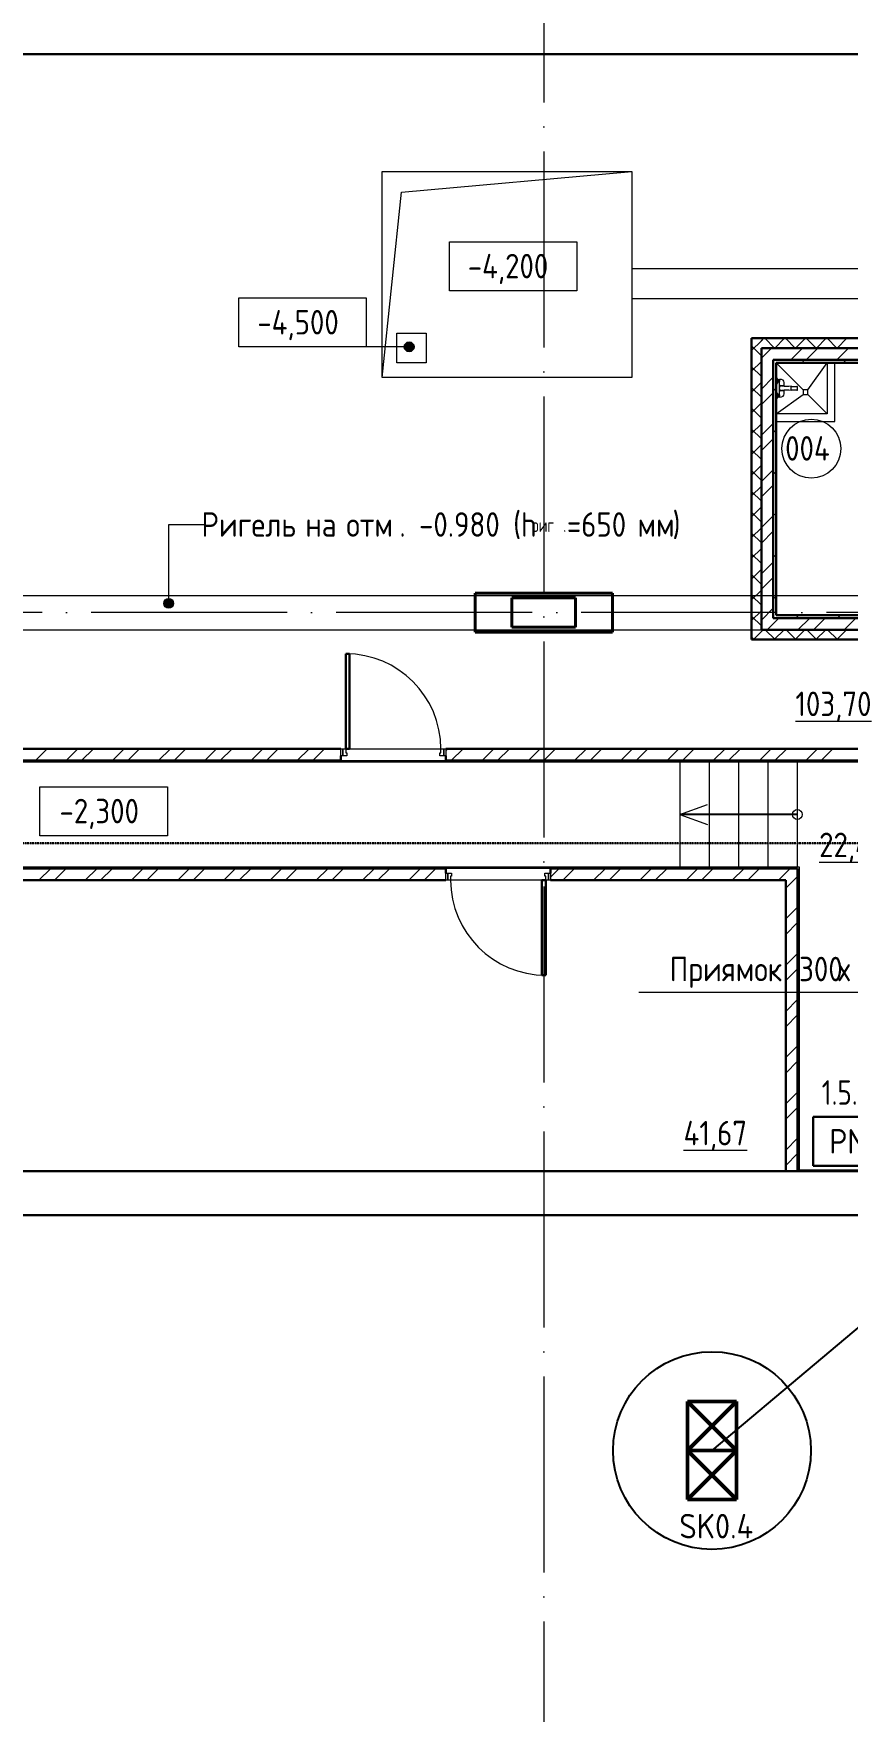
# Model space of a CAD drawing. Header units: millimetres. Extents: x -325553 to 627452, y -28539 to 738858.
# Drawn here: x -193731 to -185429, y 179307 to 196429 of the extents above; entities that cross this region are included whole.
import ezdxf
from ezdxf.enums import TextEntityAlignment as Align

# ---------------------------------------------------------------- set-up
doc = ezdxf.new("R2010")
doc.units = ezdxf.units.MM
doc.set_wipeout_variables(frame=1)
for name, pattern in [('ADSK_Линия сетки', [25, 20, -2.5, 0, -2.5]), ('ADSK_Сверху', [450, 300, -150]), ('штриховаяX2', [1.5, 1, -0.5])]:
    doc.linetypes.add(name, pattern=pattern)
for name, color, linetype, lineweight in [('RC-Линии_связи-Адресные', 5, 'Continuous', 30), ('RC-Прочее_оборудование', 5, 'Continuous', 30), ('Аннотация', 7, 'Continuous', 18), ('Двери', 252, 'Continuous', 9), ('Лестницы', 252, 'Continuous', 9), ('Линии', 7, 'Continuous', 9), ('Марки помещений', 252, 'Continuous', 20), ('Маркировка Не АУ', 7, 'Continuous', 25), ('Несущие колонны', 252, 'Continuous', 18), ('НО СКУД', 7, 'Continuous', 50), ('Обобщенные модели', 252, 'Continuous', 18), ('Оси', 252, 'Continuous', 9), ('Отметки', 7, 'Continuous', 9), ('Перекрытие', 252, 'Continuous', 18), ('Сантехника', 252, 'Continuous', 9), ('Стены внутренние', 7, 'Continuous', 18), ('Стены наружные', 7, 'Continuous', 18)]:
    doc.layers.add(name, color=color, linetype=linetype, lineweight=lineweight)
doc.layers.add('Узлы', color=7, linetype='Continuous')
doc.styles.add('GOST Common_2', font='', dxfattribs={"width": 0.9, "height": 250})
doc.styles.add('GOST Common_3', font='', dxfattribs={"height": 3.5})
doc.styles.add('ISOCPEUR', font='isocpeur.ttf', dxfattribs={"width": 0.9, "height": 350})
doc.styles.add('RubezhCAD', font='', dxfattribs={"oblique": 10})
doc.styles.get("Standard").update_dxf_attribs({"font": ''})
doc.styles.get('GOST Common_2').set_extended_font_data('GOST type B')
doc.styles.get('GOST Common_3').set_extended_font_data('GOST 2.304 type A')
doc.styles.get('RubezhCAD').set_extended_font_data('GOST type A')
doc.styles.get('Standard').set_extended_font_data('GOST type B')

# ---------------------------------------------------------------- blocks, each defined once
blk = doc.blocks.new('подвал')
at = {"layer": 'Аннотация', "lineweight": 9, "true_color": 0x636466}
h = blk.add_hatch(color=251, dxfattribs=at)
edge = h.paths.add_edge_path()
edge.add_arc((-193093, 20356), 50, 0, 360)
at = {"layer": 'Отметки', "true_color": 0x636466}
h = blk.add_hatch(color=251, dxfattribs=at)
edge = h.paths.add_edge_path()
edge.add_arc((-190640, 22974), 50, 0, 360)
at = {"layer": 'Аннотация', "color": 251, "lineweight": 20, "true_color": 0x636466}
for p, q in [((-190229, 23547), (-190229, 24047)), ((-190229, 24047), (-188929, 24047)), ((-188929, 24047), (-188929, 23547)), ((-192377, 22974), (-192377, 23474)), ((-192377, 23474), (-191077, 23474)), ((-191077, 23474), (-191077, 22974)), ((-188929, 23547), (-190229, 23547)), ((-191077, 22974), (-192377, 22974)), ((-194406, 17985), (-194406, 18485)), ((-194406, 18485), (-193106, 18485)), ((-193106, 18485), (-193106, 17985)), ((-187880, 18202), (-187598, 18305)), ((-187880, 18202), (-187598, 18099)), ((-193106, 17985), (-194406, 17985)), ((-188298, 16389), (-184298, 16389))]:
    blk.add_line(p, q, dxfattribs=at)
at = {"layer": 'Аннотация', "color": 251, "lineweight": 9, "true_color": 0x636466}
for p, q in [((-193093, 21161), (-192735, 21161)), ((-193093, 20356), (-193093, 21161))]:
    blk.add_line(p, q, dxfattribs=at)
blk.add_circle((-193093, 20356), 50, dxfattribs=at)
at = {"layer": 'Аннотация', "color": 251, "lineweight": 20, "true_color": 0x636466}
blk.add_circle((-186680, 18202), 50, dxfattribs=at)
at = {"layer": 'Двери', "color": 251, "lineweight": 30, "true_color": 0x636466}
for p, q in [((-191287, 19842), (-191247, 19842)), ((-191287, 18872), (-191287, 19842)), ((-191247, 19842), (-191247, 18872)), ((-191247, 18872), (-191287, 18872)), ((-189287, 16562), (-189287, 17532)), ((-189287, 17532), (-189247, 17532)), ((-189247, 17532), (-189247, 16562)), ((-189247, 16562), (-189287, 16562))]:
    blk.add_line(p, q, dxfattribs=at)
at = {"layer": 'Двери', "color": 251, "true_color": 0x636466}
for p, q in [((-191337, 18872), (-191317, 18872)), ((-191337, 18802), (-191337, 18872)), ((-191317, 18872), (-191287, 18872)), ((-191317, 18802), (-191317, 18872)), ((-191317, 18872), (-191317, 18802)), ((-191287, 18872), (-191287, 18832)), ((-190317, 18872), (-190287, 18872)), ((-190317, 18832), (-190317, 18872)), ((-190287, 18872), (-190287, 18802)), ((-190287, 18872), (-190267, 18872)), ((-190287, 18802), (-190287, 18872)), ((-190267, 18872), (-190267, 18802)), ((-191317, 18802), (-191337, 18802)), ((-191277, 18802), (-191317, 18802)), ((-191287, 18832), (-191277, 18832)), ((-191277, 18832), (-191277, 18802)), ((-190327, 18832), (-190317, 18832)), ((-190327, 18802), (-190327, 18832)), ((-190287, 18802), (-190327, 18802)), ((-190267, 18802), (-190287, 18802)), ((-190267, 17602), (-190247, 17602)), ((-190267, 17532), (-190267, 17602)), ((-190247, 17532), (-190267, 17532)), ((-190247, 17532), (-190247, 17602)), ((-190247, 17602), (-190207, 17602)), ((-190247, 17602), (-190247, 17532)), ((-190217, 17532), (-190247, 17532)), ((-190217, 17572), (-190217, 17532)), ((-190207, 17572), (-190217, 17572)), ((-190207, 17602), (-190207, 17572)), ((-189257, 17602), (-189217, 17602)), ((-189257, 17572), (-189257, 17602)), ((-189247, 17572), (-189257, 17572)), ((-189247, 17532), (-189247, 17572)), ((-189217, 17532), (-189247, 17532)), ((-189217, 17602), (-189217, 17532)), ((-189217, 17532), (-189217, 17602)), ((-189217, 17602), (-189197, 17602)), ((-189197, 17532), (-189217, 17532)), ((-189197, 17602), (-189197, 17532))]:
    blk.add_line(p, q, dxfattribs=at)
for centre, start, end in [((-191287, 18872), 0, 90), ((-189247, 17532), 180, 270)]:
    blk.add_arc(centre, 970, start, end, dxfattribs=at)
at = {"layer": 'Лестницы', "color": 251, "true_color": 0x636466}
for p, q in [((-187877, 17667), (-187877, 18737)), ((-187577, 17667), (-187577, 18737)), ((-187577, 17667), (-187577, 18737)), ((-187277, 17667), (-187277, 18737)), ((-187277, 17667), (-187277, 18737)), ((-186977, 17667), (-186977, 18737)), ((-186977, 17667), (-186977, 18737)), ((-186677, 17667), (-186677, 18737)), ((-186677, 17667), (-186677, 18737))]:
    blk.add_line(p, q, dxfattribs=at)
at = {"layer": 'Линии', "color": 251, "linetype": 'ADSK_Сверху', "ltscale": 100, "true_color": 0x636466}
for p, q in [((-178222, 23769), (-188367, 23769)), ((-188367, 23769), (-188367, 23469)), ((-188367, 23469), (-178222, 23469)), ((-200827, 20437), (-180362, 20437)), ((-200827, 20087), (-180362, 20087))]:
    blk.add_line(p, q, dxfattribs=at)
at = {"layer": 'Марки помещений', "color": 251, "true_color": 0x636466}
blk.add_circle((-186537, 21935), 300, dxfattribs=at)
at = {"layer": 'Несущие колонны', "color": 251, "lineweight": 40, "true_color": 0x636466}
for p, q in [((-189967, 20062), (-189967, 20462)), ((-189967, 20462), (-188567, 20462)), ((-189592, 20112), (-189592, 20412)), ((-189592, 20412), (-188942, 20412)), ((-188942, 20412), (-188942, 20112)), ((-188567, 20462), (-188567, 20062)), ((-188567, 20062), (-189967, 20062)), ((-188942, 20112), (-189592, 20112))]:
    blk.add_line(p, q, dxfattribs=at)
at = {"layer": 'Несущие колонны', "color": 251, "true_color": 0x636466}
for p, q in [((-189967, 20462), (-188567, 20462)), ((-189967, 20062), (-189967, 20462)), ((-189592, 20412), (-188942, 20412)), ((-189592, 20112), (-189592, 20412)), ((-188942, 20412), (-188942, 20112)), ((-188567, 20462), (-188567, 20062)), ((-188567, 20062), (-189967, 20062)), ((-188942, 20112), (-189592, 20112))]:
    blk.add_line(p, q, dxfattribs=at)
at = {"layer": 'Обобщенные модели', "color": 251, "true_color": 0x636466}
for p, q in [((-186897, 22812), (-186622, 22537)), ((-186572, 22537), (-186377, 22812)), ((-186377, 22812), (-186377, 22292)), ((-186297, 22212), (-186297, 22812)), ((-186897, 22292), (-186622, 22487)), ((-186572, 22537), (-186622, 22537)), ((-186622, 22537), (-186622, 22487)), ((-186622, 22487), (-186572, 22487)), ((-186572, 22487), (-186572, 22537)), ((-186377, 22292), (-186572, 22487)), ((-186377, 22292), (-186897, 22292)), ((-186897, 22212), (-186297, 22212))]:
    blk.add_line(p, q, dxfattribs=at)
at = {"layer": 'Обобщенные модели', "color": 251, "lineweight": 9, "true_color": 0x636466}
for centre, radius, start, end in [((-186840, 22552), 24.9, 90, 270), ((-186792, 22850), 277, 259.8828, 280.1172), ((-186792, 22255), 277, 79.8828, 100.1172), ((-186928, 22552), 186, 352.307, 7.693)]:
    blk.add_arc(centre, radius, start, end, dxfattribs=at)
for points, knots in [([(-186865, 22558), (-186865, 22558), (-186865, 22557), (-186865, 22555), (-186865, 22553), (-186865, 22552)], [0.8571429, 0.8571429, 0.8571429, 0.8571429, 0.8928571, 0.9285714, 1, 1, 1, 1]), ([(-186865, 22552), (-186865, 22551), (-186865, 22550), (-186865, 22548), (-186865, 22547), (-186865, 22547)], [0, 0, 0, 0, 0.0714286, 0.1071429, 0.1428571, 0.1428571, 0.1428571, 0.1428571]), ([(-186863, 22563), (-186863, 22563), (-186863, 22563), (-186863, 22562), (-186864, 22561), (-186864, 22560), (-186864, 22560)], [0.71428571, 0.71428571, 0.71428571, 0.71428571, 0.73214286, 0.75, 0.78571429, 0.8032683, 0.8032683, 0.8032683, 0.8032683]), ([(-186864, 22545), (-186864, 22544), (-186864, 22544), (-186863, 22543), (-186863, 22542), (-186863, 22542), (-186863, 22541)], [0.1967317, 0.1967317, 0.1967317, 0.1967317, 0.21428571, 0.25, 0.26785714, 0.28571429, 0.28571429, 0.28571429, 0.28571429]), ([(-186859, 22569), (-186859, 22569), (-186859, 22569), (-186860, 22568), (-186860, 22567), (-186861, 22567), (-186861, 22566), (-186861, 22566)], [0.5266216, 0.5266216, 0.5266216, 0.5266216, 0.5357143, 0.5714286, 0.5892857, 0.6071429, 0.634202, 0.634202, 0.634202, 0.634202]), ([(-186861, 22539), (-186861, 22538), (-186861, 22538), (-186860, 22537), (-186860, 22537), (-186860, 22536), (-186859, 22536), (-186859, 22536), (-186859, 22536)], [0.365798, 0.365798, 0.365798, 0.365798, 0.3928571, 0.4107143, 0.4285714, 0.4464286, 0.4642857, 0.4733784, 0.4733784, 0.4733784, 0.4733784]), ([(-186854, 22573), (-186855, 22573), (-186855, 22572), (-186856, 22572), (-186856, 22572)], [0.36280917, 0.36280917, 0.36280917, 0.36280917, 0.39285714, 0.42857143, 0.42857143, 0.42857143, 0.42857143]), ([(-186856, 22533), (-186856, 22533), (-186855, 22532), (-186855, 22532), (-186854, 22532)], [0.57142857, 0.57142857, 0.57142857, 0.57142857, 0.60714286, 0.63719083, 0.63719083, 0.63719083, 0.63719083]), ([(-186848, 22576), (-186849, 22576), (-186849, 22576), (-186850, 22575), (-186851, 22575), (-186852, 22575)], [0.19772091, 0.19772091, 0.19772091, 0.19772091, 0.21428571, 0.25, 0.28571429, 0.28571429, 0.28571429, 0.28571429]), ([(-186852, 22530), (-186851, 22530), (-186850, 22529), (-186849, 22529), (-186849, 22529), (-186848, 22529)], [0.71428571, 0.71428571, 0.71428571, 0.71428571, 0.75, 0.78571429, 0.80227909, 0.80227909, 0.80227909, 0.80227909])]:
    blk.add_open_spline(points, degree=3, knots=knots, dxfattribs=at)
for points in [[(-186840, 22577), (-186842, 22577), (-186844, 22577), (-186846, 22577)], [(-186846, 22528), (-186844, 22528), (-186842, 22527), (-186840, 22527)]]:
    blk.add_open_spline(points, degree=3, dxfattribs=at)
at = {"layer": 'Оси', "color": 251, "linetype": 'ADSK_Линия сетки', "ltscale": 100, "true_color": 0x636466}
for p, q in [((-189267, 29968), (-189267, -28468)), ((-174384, 25962), (-244528, 25962)), ((-174384, 20262), (-244528, 20262)), ((-174384, 14562), (-244528, 14562))]:
    blk.add_line(p, q, dxfattribs=at)
at = {"layer": 'Отметки', "color": 251, "lineweight": 20, "true_color": 0x636466}
blk.add_line((-190640, 22974), (-191727, 22974), dxfattribs=at)
at = {"layer": 'Отметки', "color": 251, "true_color": 0x636466}
blk.add_circle((-190640, 22974), 50, dxfattribs=at)
at = {"layer": 'Перекрытие', "color": 251, "true_color": 0x636466}
for p, q in [((-190917, 24762), (-188367, 24762)), ((-190917, 22662), (-190917, 24762)), ((-190718, 24551), (-188367, 24762)), ((-188367, 24762), (-188367, 22662)), ((-190917, 22662), (-190718, 24551)), ((-190767, 23112), (-190467, 23112)), ((-190767, 22812), (-190767, 23112)), ((-190467, 23112), (-190467, 22812)), ((-190467, 22812), (-190767, 22812)), ((-188367, 22662), (-190917, 22662)), ((-191247, 18872), (-190317, 18872)), ((-187877, 17667), (-187877, 18737)), ((-189287, 17532), (-190217, 17532))]:
    blk.add_line(p, q, dxfattribs=at)
at = {"layer": 'Сантехника', "color": 251, "true_color": 0x636466}
for p, q in [((-186891, 22659), (-186897, 22659)), ((-186877, 22639), (-186891, 22659)), ((-186891, 22659), (-186891, 22594)), ((-186891, 22594), (-186877, 22615)), ((-186877, 22627), (-186877, 22642)), ((-186877, 22642), (-186864, 22642)), ((-186877, 22612), (-186877, 22627)), ((-186864, 22627), (-186877, 22627)), ((-186864, 22612), (-186877, 22612)), ((-186864, 22635), (-186864, 22642)), ((-186864, 22635), (-186864, 22627)), ((-186864, 22627), (-186864, 22619)), ((-186864, 22570), (-186864, 22619)), ((-186814, 22575), (-186814, 22611)), ((-186897, 22594), (-186891, 22594)), ((-186891, 22509), (-186897, 22509)), ((-186897, 22444), (-186891, 22444)), ((-186877, 22489), (-186891, 22509)), ((-186891, 22509), (-186891, 22444)), ((-186891, 22444), (-186877, 22465)), ((-186877, 22477), (-186877, 22492)), ((-186877, 22492), (-186864, 22492)), ((-186877, 22462), (-186877, 22477)), ((-186877, 22477), (-186864, 22477)), ((-186864, 22462), (-186877, 22462)), ((-186864, 22570), (-186860, 22570)), ((-186864, 22560), (-186864, 22570)), ((-186864, 22533), (-186864, 22544)), ((-186859, 22533), (-186864, 22533)), ((-186864, 22485), (-186864, 22533)), ((-186864, 22485), (-186864, 22477)), ((-186864, 22477), (-186864, 22469)), ((-186864, 22462), (-186864, 22469)), ((-186856, 22578), (-186822, 22578)), ((-186846, 22577), (-186856, 22578)), ((-186856, 22526), (-186844, 22528)), ((-186822, 22526), (-186856, 22526)), ((-186822, 22526), (-186836, 22528)), ((-186822, 22578), (-186833, 22577)), ((-186814, 22493), (-186814, 22530)), ((-186743, 22570), (-186684, 22570)), ((-186684, 22533), (-186743, 22533)), ((-186677, 22570), (-186684, 22570)), ((-186684, 22533), (-186677, 22533)), ((-186677, 22533), (-186677, 22570))]:
    blk.add_line(p, q, dxfattribs=at)
for points in [[(-186814, 22611), (-186814, 22631), (-186830, 22642), (-186864, 22642)], [(-186864, 22462), (-186830, 22462), (-186814, 22472), (-186814, 22493)], [(-186859, 22533), (-186860, 22535), (-186861, 22537), (-186862, 22539)], [(-186861, 22570), (-186860, 22571), (-186859, 22574), (-186857, 22577), (-186856, 22578)], [(-186861, 22566), (-186861, 22567), (-186860, 22569), (-186860, 22570)], [(-186856, 22526), (-186857, 22527), (-186858, 22529), (-186859, 22532), (-186860, 22533)], [(-186822, 22578), (-186822, 22578), (-186821, 22577), (-186821, 22576)], [(-186820, 22529), (-186821, 22528), (-186822, 22527), (-186822, 22526)]]:
    blk.add_open_spline(points, degree=3, dxfattribs=at)
at = {"layer": 'Стены внутренние', "color": 251, "lineweight": 30, "true_color": 0x636466}
for p, q in [((-187147, 23062), (-187147, 19987)), ((-185477, 23062), (-187147, 23062)), ((-187147, 19987), (-185477, 19987))]:
    blk.add_line(p, q, dxfattribs=at)
at = {"layer": 'Стены внутренние', "color": 251, "linetype": 'Continuous', "lineweight": 9, "true_color": 0x636466}
for p, q in [((-187147, 22937), (-187047, 23037)), ((-187047, 22883), (-187147, 22983)), ((-187047, 23037), (-187023, 23062)), ((-186913, 22962), (-187013, 23062)), ((-186910, 22962), (-186810, 23062)), ((-186701, 22962), (-186801, 23062)), ((-186698, 22962), (-186598, 23062)), ((-186489, 22962), (-186589, 23062)), ((-186486, 22962), (-186386, 23062)), ((-186277, 22962), (-186377, 23062)), ((-186274, 22962), (-186174, 23062)), ((-187147, 22725), (-187047, 22825)), ((-187047, 22671), (-187147, 22771)), ((-187147, 22513), (-187047, 22613)), ((-187047, 22459), (-187147, 22559)), ((-187147, 22301), (-187047, 22401)), ((-187047, 22247), (-187147, 22347)), ((-187147, 22089), (-187047, 22189)), ((-187047, 22035), (-187147, 22135)), ((-187147, 21877), (-187047, 21977)), ((-187047, 21823), (-187147, 21923)), ((-187147, 21665), (-187047, 21765)), ((-187047, 21611), (-187147, 21711)), ((-187147, 21453), (-187047, 21553)), ((-187047, 21398), (-187147, 21498)), ((-187147, 21240), (-187047, 21340)), ((-187047, 21186), (-187147, 21286)), ((-187147, 21028), (-187047, 21128)), ((-187047, 20974), (-187147, 21074)), ((-187147, 20816), (-187047, 20916)), ((-187047, 20762), (-187147, 20862)), ((-187147, 20604), (-187047, 20704)), ((-187047, 20550), (-187147, 20650)), ((-187147, 20392), (-187047, 20492)), ((-187047, 20338), (-187147, 20438)), ((-187147, 20180), (-187047, 20280)), ((-187047, 20126), (-187147, 20226)), ((-187128, 19987), (-187028, 20087)), ((-186908, 19987), (-187008, 20087)), ((-186916, 19987), (-186816, 20087)), ((-186696, 19987), (-186796, 20087)), ((-186703, 19987), (-186603, 20087)), ((-186484, 19987), (-186584, 20087)), ((-186491, 19987), (-186391, 20087)), ((-186272, 19987), (-186372, 20087)), ((-186279, 19987), (-186179, 20087)), ((-187120, 19987), (-187147, 20014))]:
    blk.add_line(p, q, dxfattribs=at)
at = {"layer": 'Стены наружные', "color": 251, "lineweight": 30, "true_color": 0x636466}
for p, q in [((-200827, 25962), (-185477, 25962)), ((-185377, 22962), (-187047, 22962)), ((-187047, 22962), (-187047, 20087)), ((-186927, 22842), (-185377, 22842)), ((-186927, 20207), (-186927, 22842)), ((-186897, 22812), (-185407, 22812)), ((-186897, 20237), (-186897, 22812)), ((-185377, 20207), (-186927, 20207)), ((-185407, 20237), (-186897, 20237)), ((-187047, 20087), (-185377, 20087)), ((-191337, 18872), (-200827, 18872)), ((-185477, 18872), (-190267, 18872)), ((-200827, 18752), (-191337, 18752)), ((-191337, 18752), (-191337, 18802)), ((-190267, 18802), (-190267, 18752)), ((-190267, 18752), (-185477, 18752)), ((-190267, 17652), (-200827, 17652)), ((-190267, 17602), (-190267, 17652)), ((-186677, 17652), (-189197, 17652)), ((-189197, 17652), (-189197, 17602)), ((-186677, 14562), (-186677, 17652)), ((-200827, 17532), (-190267, 17532)), ((-189197, 17532), (-186797, 17532)), ((-186797, 17532), (-186797, 14562)), ((-184837, 14562), (-200827, 14562)), ((-184837, 14112), (-200767, 14112))]:
    blk.add_line(p, q, dxfattribs=at)
at = {"layer": 'Стены наружные', "color": 251, "linetype": 'Continuous', "lineweight": 9, "true_color": 0x636466}
for p, q in [((-187047, 22858), (-186943, 22962)), ((-186748, 22842), (-186628, 22962)), ((-186591, 22842), (-186471, 22962)), ((-186277, 22842), (-186157, 22962)), ((-186636, 22812), (-186606, 22842)), ((-186212, 22812), (-186182, 22842)), ((-187047, 22543), (-186927, 22663)), ((-187047, 22386), (-186927, 22506)), ((-186927, 22521), (-186897, 22551)), ((-187047, 22072), (-186927, 22192)), ((-186927, 22097), (-186897, 22127)), ((-187047, 21915), (-186927, 22035)), ((-187047, 21600), (-186927, 21720)), ((-186927, 21673), (-186897, 21703)), ((-187047, 21443), (-186927, 21563)), ((-187047, 21129), (-186927, 21249)), ((-186927, 21248), (-186897, 21278)), ((-187047, 20972), (-186927, 21092)), ((-187047, 20657), (-186927, 20777)), ((-186927, 20824), (-186897, 20854)), ((-187047, 20500), (-186927, 20620)), ((-186927, 20400), (-186897, 20430)), ((-187047, 20186), (-186927, 20306)), ((-186927, 20149), (-186869, 20207)), ((-186696, 20207), (-186666, 20237)), ((-186674, 20087), (-186554, 20207)), ((-186517, 20087), (-186397, 20207)), ((-186271, 20207), (-186241, 20237)), ((-186203, 20087), (-186083, 20207)), ((-186989, 20087), (-186927, 20149)), ((-194453, 18752), (-194333, 18872)), ((-194139, 18752), (-194019, 18872)), ((-193981, 18752), (-193861, 18872)), ((-193667, 18752), (-193547, 18872)), ((-193510, 18752), (-193390, 18872)), ((-193196, 18752), (-193076, 18872)), ((-193038, 18752), (-192918, 18872)), ((-192724, 18752), (-192604, 18872)), ((-192567, 18752), (-192447, 18872)), ((-192253, 18752), (-192133, 18872)), ((-192096, 18752), (-191976, 18872)), ((-191781, 18752), (-191661, 18872)), ((-191624, 18752), (-191504, 18872)), ((-190267, 18852), (-190247, 18872)), ((-190210, 18752), (-190090, 18872)), ((-189895, 18752), (-189775, 18872)), ((-189738, 18752), (-189618, 18872)), ((-189424, 18752), (-189304, 18872)), ((-189267, 18752), (-189147, 18872)), ((-188952, 18752), (-188832, 18872)), ((-188795, 18752), (-188675, 18872)), ((-188481, 18752), (-188361, 18872)), ((-188324, 18752), (-188204, 18872)), ((-188009, 18752), (-187889, 18872)), ((-187852, 18752), (-187732, 18872)), ((-187538, 18752), (-187418, 18872)), ((-187381, 18752), (-187261, 18872)), ((-187067, 18752), (-186947, 18872)), ((-186909, 18752), (-186789, 18872)), ((-186595, 18752), (-186475, 18872)), ((-186438, 18752), (-186318, 18872)), ((-194416, 17532), (-194296, 17652)), ((-194258, 17532), (-194138, 17652)), ((-193944, 17532), (-193824, 17652)), ((-193787, 17532), (-193667, 17652)), ((-193473, 17532), (-193353, 17652)), ((-193316, 17532), (-193196, 17652)), ((-193001, 17532), (-192881, 17652)), ((-192844, 17532), (-192724, 17652)), ((-192530, 17532), (-192410, 17652)), ((-192373, 17532), (-192253, 17652)), ((-192058, 17532), (-191938, 17652)), ((-191901, 17532), (-191781, 17652)), ((-191587, 17532), (-191467, 17652)), ((-191430, 17532), (-191310, 17652)), ((-191115, 17532), (-190995, 17652)), ((-190958, 17532), (-190838, 17652)), ((-190644, 17532), (-190524, 17652)), ((-190487, 17532), (-190367, 17652)), ((-189197, 17564), (-189109, 17652)), ((-189072, 17532), (-188952, 17652)), ((-188758, 17532), (-188638, 17652)), ((-188601, 17532), (-188481, 17652)), ((-188287, 17532), (-188167, 17652)), ((-188129, 17532), (-188009, 17652)), ((-187815, 17532), (-187695, 17652)), ((-187658, 17532), (-187538, 17652)), ((-187344, 17532), (-187224, 17652)), ((-187186, 17532), (-187066, 17652)), ((-186797, 17607), (-186752, 17652)), ((-186872, 17532), (-186797, 17607)), ((-186797, 17450), (-186677, 17570)), ((-186797, 17136), (-186677, 17256)), ((-186797, 16979), (-186677, 17099)), ((-186797, 16664), (-186677, 16784)), ((-186797, 16507), (-186677, 16627)), ((-186797, 16193), (-186677, 16313)), ((-186797, 16036), (-186677, 16156)), ((-186797, 15721), (-186677, 15841)), ((-186797, 15564), (-186677, 15684)), ((-186797, 15250), (-186677, 15370)), ((-186797, 15093), (-186677, 15213)), ((-186797, 14778), (-186677, 14898)), ((-186797, 14621), (-186677, 14741))]:
    blk.add_line(p, q, dxfattribs=at)
at = {"layer": 'Стены наружные', "color": 251, "true_color": 0x636466}
for p, q in [((-185492, 18737), (-200827, 18737)), ((-191337, 18752), (-190267, 18752)), ((-200827, 17667), (-186662, 17667)), ((-189197, 17652), (-190267, 17652)), ((-186662, 17667), (-186662, 14577)), ((-186662, 14577), (-184837, 14577))]:
    blk.add_line(p, q, dxfattribs=at)
at = {"layer": 'Узлы', "color": 251, "true_color": 0x636466}
blk.add_line((-186680, 18202), (-187880, 18202), dxfattribs=at)
at = {"layer": 'Аннотация', "color": 251, "true_color": 0x636466, "width": 0.9}
for s, height, style, p in [('Ригель', 250, 'GOST Common_2', (-192758, 21036)), ('. -0.980 (h', 250, 'GOST Common_2', (-190739, 21036)), ('=650', 250, 'GOST Common_2', (-189031, 21036)), (')', 250, 'GOST Common_2', (-187953, 21036)), ('на', 250, 'GOST Common_2', (-191698, 21036)), ('отм', 250, 'GOST Common_2', (-191281, 21036)), ('риг', 138.8, 'GOST Common_3', (-189390, 21085)), ('.', 139, 'GOST Common_3', (-189068, 21085)), ('мм', 250, 'GOST Common_2', (-188311, 21036)), ('Приямок', 250, 'GOST Common_2', (-187983, 16500)), (' 300', 250, 'GOST Common_2', (-186799, 16500)), ('х', 250, 'GOST Common_2', (-186262, 16500))]:
    blk.add_text(s, height=height, dxfattribs=dict(at, style=style)).set_placement(p)
at = {"layer": 'Марки помещений', "color": 251, "true_color": 0x636466, "style": 'GOST Common_2', "width": 0.9}
for s, p in [('004', (-186805, 21813)), ('%%U103,70', (-186700, 19206)), ('%%U22,40', (-186458, 17767)), ('%%U41,67', (-187841, 14826))]:
    blk.add_text(s, height=250, dxfattribs=at).set_placement(p)
at = {"layer": 'Отметки', "color": 251, "true_color": 0x636466, "style": 'GOST Common_2', "width": 0.9}
for s, p in [('-4,200', (-190042, 23673)), ('-4,500', (-192189, 23100)), ('-2,300', (-194207, 18112))]:
    blk.add_text(s, height=250, dxfattribs=at).set_placement(p)
blk = doc.blocks.new('сс')
at = {"color": 1}
blk.add_wipeout([(449226, 14732), (448226, 14732), (448226, 15232), (449226, 15232)], dxfattribs=at).dxf.layer = 'НО СКУД'
at = {"layer": 'НО СКУД', "color": 1}
for p, q in [((448226, 15232), (449226, 15232)), ((448226, 14732), (448226, 15232)), ((448726, 15232), (448226, 14732)), ((448726, 14732), (448226, 15232)), ((448726, 15232), (448726, 14732)), ((449226, 15232), (448726, 14732)), ((449226, 14732), (448726, 15232)), ((449226, 15232), (449226, 14732)), ((449226, 14732), (448226, 14732))]:
    blk.add_line(p, q, dxfattribs=at)
at = {"layer": 'НО СКУД', "color": 1, "ltscale": 30}
blk.add_line((449226, 15232), (449226, 14732), dxfattribs=at)
blk = doc.blocks.new('РМ1')
at = {"layer": 'RC-Прочее_оборудование'}
blk.add_point((0, 0), dxfattribs=at)
blk.add_wipeout([(5, 2.5), (5, -2.5), (-5, -2.5), (-5, 2.5)]).dxf.layer = 'RC-Прочее_оборудование'
blk.add_wipeout([(-5, -2.5), (-5, 2.5), (5, 2.5), (5, -2.5)]).dxf.layer = 'RC-Прочее_оборудование'
for p, q in [((-5, 2.5), (5, 2.5)), ((-5, -2.5), (-5, 2.5)), ((-5, 2.5), (-5, 2.5)), ((5, 2.5), (5, -2.5)), ((5, -2.5), (-5, -2.5))]:
    blk.add_line(p, q, dxfattribs=at)
at = {"layer": 'RC-Прочее_оборудование', "ltscale": 100, "style": 'ISOCPEUR', "width": 0.9}
blk.add_text('РМ-1', height=2.5, dxfattribs=at).set_placement((0, 0), align=Align.MIDDLE)
at = {"layer": 'RC-Прочее_оборудование'}
blk.add_attdef('PSTN', text='', height=2.5, dxfattribs=at).set_placement((5.72, 2.54), align=Align.BOTTOM_CENTER)

msp = doc.modelspace()

# ---------------------------------------------------------------- linework, layer by layer
at = {"layer": 'RC-Линии_связи-Адресные', "color": 5, "linetype": 'штриховаяX2', "ltscale": 2}
msp.add_line((-204993.4, 188168.8), (-184866.2, 188168.8), dxfattribs=at)

# ---------------------------------------------------------------- block references
at = {"layer": 'RC-Линии_связи-Адресные', "color": 92, "linetype": 'штриховаяX2', "ltscale": 2}
msp.add_blockref('подвал', (740.6, 170258), dxfattribs=at)

# ---------------------------------------------------------------- next in the draw order: block references
ref = msp.add_blockref('РМ1', (-185279.4, 185125.1), dxfattribs=dict(xscale=100, yscale=100, zscale=100))
ref.add_attrib('PSTN', '1.5.2.4', dxfattribs={"layer": 'RC-Прочее_оборудование', "color": 0, "height": 250, "style": 'RubezhCAD'}).set_placement((-185333.7, 185747.9), align=Align.TOP_CENTER)
at = {"layer": 'RC-Линии_связи-Адресные', "rotation": 270}
msp.add_blockref('сс', (-201792.9, 630695.3), dxfattribs=at)

# ---------------------------------------------------------------- next in the draw order: texts
at = {"layer": 'Маркировка Не АУ', "insert": (-186766.8, 181198), "char_height": 250, "width": 1035.25, "attachment_point": 5, "style": 'ISOCPEUR', "bg_fill": 3, "box_fill_scale": 1, "bg_fill_color": 256, "bg_fill_transparency": 0}
msp.add_mtext('SK0.4', dxfattribs=at)

# ---------------------------------------------------------------- next in the draw order: linework, layer by layer
at = {"color": 7}
msp.add_lwpolyline([(-183680.7, 184602.7), (-186810.6, 181969.3)], dxfattribs=at)
msp.add_circle((-186810.6, 181969.3), 1008.8, dxfattribs=at)

doc.saveas('drawing.dxf')
